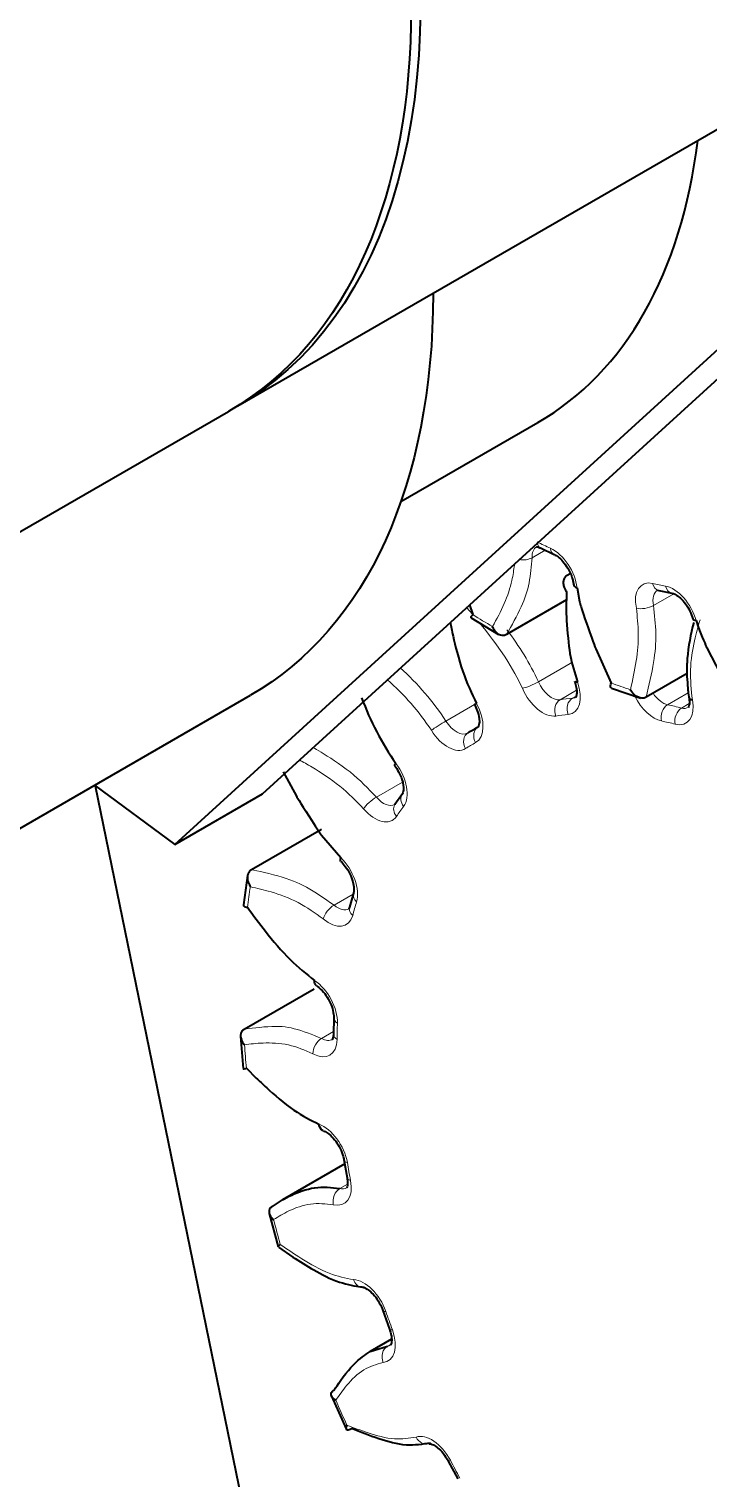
# Model space of a CAD drawing. Header units: inches. Extents: x 0 to 11, y 0 to 8.5.
# Drawn here: x 6.5752 to 6.7581, y 5.7456 to 6.1361 of the extents above; entities that cross this region are included whole.
import ezdxf

# ---------------------------------------------------------------- set-up
doc = ezdxf.new("R2010")
doc.units = ezdxf.units.IN
doc.header["$LTSCALE"] = 0.5
doc.header["$MEASUREMENT"] = 0
doc.layers.add('TANGENT_LINES', color=7, linetype='Continuous', lineweight=15)
doc.layers.add('Visible', color=7, linetype='Continuous', lineweight=40)

msp = doc.modelspace()

# ---------------------------------------------------------------- linework, layer by layer
at = {"layer": 'TANGENT_LINES'}
for p, q in [((6.710746749618584, 5.99359666177062), (6.714246485655119, 5.99561723528863)), ((6.743461154437968, 5.980740644523318), (6.74888831887895, 5.983874019335835)), ((6.694748204978065, 5.978257779411036), (6.693110085147047, 5.980146377698686)), ((6.721623249142374, 5.965441844605259), (6.712442301697415, 5.960141222191491)), ((6.718269466064434, 5.955323677252307), (6.722702998642911, 5.957883378448565)), ((6.722421110426558, 5.956179336347896), (6.72161299649842, 5.95571277155967)), ((6.74726098678317, 5.953964938697034), (6.752818201000522, 5.957173397782025)), ((6.695223057325652, 5.954009145193656), (6.687544004312713, 5.949575641923877)), ((6.753103287720625, 5.954308153513735), (6.750999025081033, 5.953093256927217)), ((6.675828641489717, 5.933149218139248), (6.668799437654941, 5.929090905462813)), ((6.662566336856337, 5.90296478678245), (6.657386391784902, 5.899974144137739)), ((6.6572464299588, 5.865916502200626), (6.654021990348856, 5.864054871146667)), ((6.661019119395685, 5.824803321353495), (6.658917631062433, 5.823590026513471)), ((6.672572571714243, 5.781588011216386), (6.671765702814693, 5.781122165245743))]:
    msp.add_line(p, q, dxfattribs=at)
for centre, radius, start, end in [((6.643203380269068, 5.927864158158237), 0.07639265084527044, 24.99349124616415, 37.30571510129571), ((6.626150270904331, 5.909260157957703), 0.07344745570301449, 33.29174487256071, 48.05558792798039), ((6.62601831214158, 5.908981876180712), 0.069064832469161, 33.49407918132621, 48.50451762088626)]:
    msp.add_arc(centre, radius, start, end, dxfattribs=at)
for centre, major_axis, ratio, start_param, end_param in [((6.701566720165228, 6.166823637954388), (0.1000297609848551, -0.1732566304191744), 0.5773502727292967, 11.85542165010445, 11.88116019796039), ((6.714932839818976, 5.991393798154634), (0.002962911604336412, -0.005131913499972465), 0.5773502727292967, 9.429808805970396, 10.25441510278773), ((6.701566720165228, 6.166823637954388), (0.1000297609848551, -0.1732566304191744), 0.5773502727292967, 12.07982112536087, 12.1055596732168), ((6.74750105543634, 5.97969241356982), (0.002962911604336412, -0.005131913499972465), 0.5773502727292967, 9.425255972752694, 10.47881457804434), ((6.701566720165228, 6.166823637954387), (0.1179761893912421, -0.2043407566145807), 0.5773502727292966, 11.74015649323704, 11.77202587957137), ((6.716006099313078, 5.96083336096496), (0.003030782360447963, -0.005249469099347234), 0.5773502727292966, 10.79923544382016, 12.33728964601972), ((6.701566720165228, 6.166823637954387), (0.1179761893912421, -0.2043407566145807), 0.5773502727292966, 11.96455596849345, 11.99642535482779), ((6.719514120888043, 5.952293830496187), (-0.0004643551315078829, 0.003300831020054409), 0.7951660154799257, 0.3107396880090119, 1.881536014804162), ((6.722795734091769, 5.952675719353414), (-0.0003070549384007081, 0.003319160793922894), 0.7891112413477473, 0.3483807956635485, 1.919177122458696), ((6.719462224337665, 5.961235558163148), (0.003030782360447963, -0.005249469099347234), 0.5773502727292966, 12.30664292767771, 12.5624945479878), ((6.745973919925201, 5.959428866399869), (0.003030782360447963, -0.005249469099347234), 0.5773502727292966, 11.11625957227733, 12.08596223373283), ((6.783123803935299, 5.790351124803678), (0.08833333252098259, -0.1529978218042436), 0.5773502727292965, 2.881864966908203, 2.912511685250439), ((6.747968761593468, 5.950960253766013), (0.000697030830123634, 0.00325964095154179), 0.7240742828547246, 0.5788784013479111, 2.149674728142881), ((6.751637576959888, 5.950104714251192), (0.0008156651446237789, 0.003231996516544686), 0.71217195054054, 0.6051261342603241, 2.175922461055254), ((6.749837838007953, 5.958527830432762), (0.003030782360447963, -0.005249469099347234), 0.5773502727292966, 12.05531551539049, 12.56505054080609), ((6.685971458215343, 5.948456187570977), (0.002832355277124537, 0.001757519472226669), 0.04487535483295985, 0.9546033717861291, 2.525399698581323), ((6.690403631322749, 5.951611335446255), (0.003030782360447963, -0.005249469099347234), 0.5773502727292966, 11.05056285610731, 12.56637061435929), ((6.69789262612177, 5.945132778996003), (-0.00162449234504135, 0.002910693342146021), 0.8164677707129308, 0.01187908335757662, 1.582675410152746), ((6.783123803935301, 5.790351124803677), (0.08833333252098259, -0.1529978218042436), 0.5773502727292965, 2.630537554621031, 2.661184272963259), ((6.695204410907256, 5.943537457248116), (-0.001776598409180555, 0.002820427131412589), 0.8162945429364915, 12.53492235835651, 14.10571868515153), ((6.783123803935297, 5.790351124803677), (0.08833333252098259, -0.1529978218042436), 0.5773502727292965, 9.416377686374975, 9.447024404717205), ((6.667712932989781, 5.927302952307521), (0.002540415797435596, 0.002158100712953587), 0.2462130401572102, 0.9326742767309364, 2.503470603525942), ((6.670775213177338, 5.932342243623333), (0.003030782360447963, -0.005249469099347234), 0.5773502727292966, 11.30189026839429, 12.56030122953638), ((6.67849300691087, 5.927949843862606), (-0.002670181244250912, 0.001995305298434747), 0.7925226272858101, 0.0009745216559472014, 1.242894887185661), ((6.676567100134061, 5.925241329156663), (-0.00276089052209262, 0.00186777799433719), 0.7861322821390259, 0.03570299964812124, 1.205829641796417), ((6.783123803935295, 5.790351124803675), (0.08833333252098259, -0.1529978218042436), 0.5773502727292965, 9.667705098662157, 9.698351817004394), ((6.783123803935305, 5.790351124803663), (0.1063333323554564, -0.184174736436068), 0.5773502727292968, 10.04256861147313, 10.07747054105496), ((6.656854197635948, 5.897630035852433), (0.002151402270424101, 0.002546091000322874), 0.4320802546601485, 0.8760443771438393, 2.446840703938979), ((6.658354170577192, 5.904236833402191), (0.003030782360447963, -0.005249469099347234), 0.5773502727292966, 11.55321768068138, 12.57097754807111), ((6.665815825880897, 5.902206580962072), (-0.003188113377603578, 0.0009731619611638209), 0.7187803724919859, 0.02362442722242976, 0.9798905204416721), ((6.783123803935294, 5.790351124803673), (0.08833333252098259, -0.1529978218042436), 0.5773502727292965, 9.919032510949336, 9.94967922929157), ((6.66477323934757, 5.898555059238267), (-0.003221045672229481, 0.0008578903709232624), 0.7065744388624775, 0.0001020563666193808, 0.9542543405398279), ((6.660657636939377, 5.869520534179538), (-0.003331270038122439, 0.0001172648464751383), 0.5998745034051948, 0.0003892824323886874, 0.8061149165114455), ((6.660563880195784, 5.865155443977136), (-0.003333227262573076, 2.65918624905389e-05), 0.582619924993182, 0.02056818481864169, 0.790025142321183), ((6.783123803935293, 5.79035112480367), (0.08833333252098259, -0.1529978218042436), 0.5773502727292965, 10.17035992323653, 10.20100664157875), ((6.783123803935305, 5.790351124803663), (0.1063333323554564, -0.184174736436068), 0.5773502727292968, 10.29389602376031, 10.32879795334214), ((6.654077546431759, 5.861301896675942), (0.00160667809931385, 0.002920564431115388), 0.5907982776827854, 0.7733307031681562, 2.344127029963103), ((6.65392096331028, 5.869061071071489), (0.003030782360447963, -0.005249469099347234), 0.5773502727292966, 11.8045450929687, 12.57297991404274), ((6.663342548067996, 5.831945488045222), (-0.003287305649214224, -0.0005520259774280285), 0.4432763130853543, 0.006763659706402094, 0.6998296284311739), ((6.783123803935293, 5.790351124803666), (0.08833333252098259, -0.1529978218042436), 0.5773502727292965, 10.42168733552371, 10.45233405386594), ((6.664203512195154, 5.827141104035318), (-0.003274508926529037, -0.000623460023732704), 0.4220572585103708, 12.56585547959825, 13.25677870514676), ((6.659557446584184, 5.820601165368052), (0.0008135552906152632, 0.003232528252037872), 0.7123942721145311, 0.6046611926159929, 2.175457519411075), ((6.657754146093375, 5.829025179145873), (0.003030782360447963, -0.005249469099347234), 0.5773502727292966, 12.05587250525599, 12.5650918570426), ((6.783123803935305, 5.790351124803663), (0.1063333323554564, -0.184174736436068), 0.5773502727292968, 10.5452234360475, 10.58012536562932), ((6.673701856426132, 5.791842420899097), (-0.003150249662757591, -0.00108951281470518), 0.2588254417581217, 0.001593591334491384, 0.6406517067690549), ((6.783123803935295, 5.790351124803663), (0.08833333252098259, -0.1529978218042436), 0.5773502727292965, 10.6730147478109, 10.70366146615312), ((6.669612865954758, 5.786644759956737), (0.003030782360447963, -0.005249469099347234), 0.5773502727292966, 12.30719991754314, 12.56251961069491), ((6.783123803935305, 5.790351124803663), (0.1063333323554564, -0.184174736436068), 0.5773502727292968, 10.79655084833468, 10.83145277791651), ((6.681880239080191, 5.757978789588512), (-0.00112665940095325, 0.003137156308722087), 0.8120871256280813, 1.716532718617133, 3.097965680641488), ((6.783123803935296, 5.790351124803659), (0.08833333252098259, -0.1529978218042436), 0.5773502727292965, 10.92434216009807, 10.9549888784403)]:
    msp.add_ellipse(centre, major_axis=major_axis, ratio=ratio, start_param=start_param, end_param=end_param, dxfattribs=at)
at = {"layer": 'TANGENT_LINES', "extrusion": (0, 0, -1)}
for centre, major_axis, ratio, start_param, end_param in [((6.714445855315861, 5.999214086679517), (-0.001469671139861708, -0.002991851910066523), 0.6186945404277294, 0.0004659550783213015, 0.6900762227550575), ((6.718072947014526, 5.997486624233895), (-0.001396202631011643, -0.003026834869012065), 0.6322017922959068, 0.01163483252383768, 0.8407698720330918), ((6.716370778002785, 5.988225557659097), (-0.004629578255675858, 0.008018664854769772), 0.5773502727292965, 0.6852104163987739, 2.225796522671934), ((6.708392033086954, 5.99483579402176), (0.003330991190488227, 0.0001249351831988645), 0.5512523413039355, 0.8065604204995547, 1.927061712687207), ((6.745144032832385, 5.978331585951627), (-0.004629578255675858, 0.008018664854769772), 0.5773502727292965, 11.51233399708443, 13.05292010335754), ((6.745573424508907, 5.988030309754261), (-0.0007212203434850905, -0.003254374337296552), 0.7217433774143217, 12.56625717482576, 13.55291955622925), ((6.749038922718488, 5.987318914159649), (-0.0006184308682398241, -0.00327546246693795), 0.7313296061269362, 0.02109016465976751, 1.009422616944837), ((6.748769921259818, 5.977587265540005), (-0.004629578255675858, 0.008018664854769772), 0.5773502727292965, 0.4608109411423473, 2.00139704741557), ((6.741188670757103, 5.981330284649788), (0.00326246363677058, 0.0006836973964121796), 0.4034028294991301, 0.8879955070015845, 2.458791833796271), ((6.710482523022554, 5.959760606075041), (0.003058046618697546, 0.001326447130112478), 0.1592820140754459, 0.94614243922462, 2.516938766019682), ((6.71710520173371, 5.959874730544954), (-0.004697449011787406, 0.00813622045414454), 0.5773502727292966, 1.863266138071492, 3.401320340271319), ((6.713649076709123, 5.959472533346767), (-0.004697449011787406, 0.00813622045414454), 0.5773502727292966, 9.653858929108798, 11.19191313130866), ((6.785480826539254, 5.791711952421871), (-0.08999999917232201, 0.1558845731590408), 0.577350272729297, 0.2290809683393495, 0.2597276866815818), ((6.743616897321246, 5.958068038781676), (-0.004697449011787406, 0.00813622045414454), 0.5773502727292966, 9.905186341395984, 11.11044817975935), ((6.747480815403998, 5.957167002814568), (-0.004697449011787406, 0.00813622045414454), 0.5773502727292966, 2.114593550358791, 3.65264775255859), ((6.690877779639183, 5.951930666662405), (-0.004697449011787406, 0.00813622045414454), 0.5773502727292966, 1.611938725784371, 3.149992927984193), ((6.785480826539256, 5.791711952421871), (-0.08999999917232201, 0.1558845731590408), 0.577350272729297, 0.4804083806265412, 0.5110550989687674), ((6.688046608718794, 5.950250507828063), (-0.004697449011787406, 0.00813622045414454), 0.5773502727292966, 9.402531516821552, 10.94058571902141), ((6.670446514508328, 5.933833965916885), (-0.004697449011787406, 0.00813622045414454), 0.5773502727292966, 1.360611313497102, 2.898665515697034), ((6.668418190573382, 5.930981416005141), (-0.004697449011787406, 0.00813622045414454), 0.5773502727292966, 9.15120410453447, 10.68925830673409), ((6.657095177870252, 5.906721710571245), (-0.004697449011787406, 0.00813622045414454), 0.5773502727292966, 1.109283901210113, 2.647338103409925), ((6.655997147973237, 5.902876005783997), (-0.004697449011787406, 0.00813622045414454), 0.5773502727292966, 8.899876692247094, 10.43793089444712), ((6.651662683308708, 5.872297463340749), (-0.004697449011787406, 0.00813622045414454), 0.5773502727292966, 0.8579564889227658, 2.396010691122646), ((6.651563940706325, 5.867700243453296), (-0.004697449011787406, 0.00813622045414454), 0.5773502727292966, 2.365363972780453, 3.90341817498041), ((6.654490374436315, 5.832724226282418), (-0.004697449011787406, 0.00813622045414454), 0.5773502727292966, 0.6066290766356032, 2.144683278835566), ((6.65539712348942, 5.827664351527679), (-0.004697449011787406, 0.00813622045414454), 0.5773502727292966, 2.114036560493315, 3.652090762693128), ((6.664987662474083, 5.800420861791182), (-0.0001586382359055114, -0.003329556279929789), 0.7654995008038749, 12.56486903303473, 13.67996635993978), ((6.665400577020004, 5.79048853142081), (-0.004697449011787406, 0.00813622045414454), 0.5773502727292966, 0.3553016643484828, 1.893355866548249), ((6.667255843350802, 5.785283932338544), (-0.004697449011787406, 0.00813622045414454), 0.5773502727292966, 1.862709148206082, 3.400763350405815), ((6.675463443881523, 5.786900620198321), (0.003129160889029582, 0.001148678911479928), 0.2349751822573329, 2.505594349839437, 3.141818959376265), ((6.672949575812984, 5.77808521856366), (0.0003098844602093398, -0.003318897818919992), 0.7892279144264519, 1.223088309904864, 2.793884636700011), ((6.683707762906525, 5.748244202796101), (-0.004697449011787406, 0.00813622045414454), 0.5773502727292966, 0.1039742520611367, 1.642028454261106), ((6.691084648570771, 5.751731155938717), (0.002952906075171349, 0.001546433581608748), 0.05811161603183676, 2.524915465239414, 3.141695060173142)]:
    msp.add_ellipse(centre, major_axis=major_axis, ratio=ratio, start_param=start_param, end_param=end_param, dxfattribs=at)
at = {"layer": 'TANGENT_LINES'}
for points, knots in [([(6.700074061003748, 5.975038821721816), (6.701205298501251, 5.977057985259529), (6.703431075952606, 5.981030810314182), (6.705420773696998, 5.987317776202833), (6.70581282547475, 5.990284671543414), (6.705987782639419, 5.991608679304935)], [0, 0, 0, 0, 0.3639912178382044, 0.7161744964642475, 1, 1, 1, 1]), ([(6.710746749618584, 5.99359666177062), (6.710562898019562, 5.991313143190124), (6.710194896630282, 5.986742402361429), (6.708017370485804, 5.980173178800061), (6.705278429598021, 5.975383175455661), (6.703835399341088, 5.972859528527898)], [0, 0, 0, 0, 0.3208260358583689, 0.6421724235270894, 1, 1, 1, 1]), ([(6.737236177091932, 5.958029785442168), (6.737818380419943, 5.960617667228016), (6.738963990807461, 5.965709881773867), (6.739579293001741, 5.973138553328047), (6.739077449550122, 5.977723677265865), (6.738831648153148, 5.979969457031594)], [0, 0, 0, 0, 0.3452173448255201, 0.6792894460687217, 1, 1, 1, 1]), ([(6.743461154437968, 5.980740644523318), (6.743741973816726, 5.97819670824728), (6.744305976993922, 5.973087416471833), (6.743690484472796, 5.96528960397284), (6.742248072066139, 5.959202715192264), (6.741488273844992, 5.955996414936906)], [0, 0, 0, 0, 0.3194007830240753, 0.641490830233373, 1, 1, 1, 1]), ([(6.708125500418599, 5.958399778456847), (6.706814283248861, 5.961042970694033), (6.704137227776454, 5.966439462142198), (6.697517273374171, 5.974932515797934), (6.696704304639752, 5.975915388125284), (6.69648652695147, 5.976178679509397)], [0, 0, 0, 0, 0.4127465558463922, 0.8426868191988954, 1, 1, 1, 1]), ([(6.7559866469906, 5.976809598806057), (6.755464886641412, 5.975032406258767), (6.754332942920827, 5.971176839335553), (6.753049231398927, 5.963263823318214), (6.753636167220448, 5.957948768757227), (6.753931067804701, 5.955278267762236)], [0, 0, 0, 0, 0.2984704374155318, 0.6475228290885517, 1, 1, 1, 1]), ([(6.665355910385826, 5.925942124689327), (6.663354697139368, 5.928019628417443), (6.659342965693681, 5.932184295550925), (6.651714017818308, 5.937097520804288), (6.649101233595462, 5.938530901486611), (6.648052693544998, 5.93910613347088)], [0, 0, 0, 0, 0.3734013133942767, 0.7485388143692933, 1, 1, 1, 1]), ([(6.651713290656405, 5.942472688632471), (6.652340259125971, 5.942119899045931), (6.654159842307561, 5.941096035758593), (6.662290122535759, 5.93591323701019), (6.666614024148322, 5.931381409953268), (6.668799437654941, 5.929090905462813)], [0, 0, 0, 0, 0.2063504228200316, 0.5988686466749837, 1, 1, 1, 1]), ([(6.635126912788563, 5.909539260826466), (6.635126991209893, 5.909539251838374), (6.635136270504908, 5.909538188311981), (6.64347619597038, 5.907774992103436), (6.64986932216468, 5.905194301374896), (6.654850095367288, 5.901735450972568), (6.657386391784902, 5.899974144137738)], [0, 0, 0, 0, 0.002687373881795389, 0.3179866363402474, 0.6527069230718552, 1, 1, 1, 1]), ([(6.654497175031993, 5.89626920823424), (6.652328494763253, 5.897827275823695), (6.648013648642503, 5.900927235735323), (6.640534786191765, 5.903643232883653), (6.636645621342447, 5.904519133560791), (6.6348530527859, 5.904922848001634)], [0, 0, 0, 0, 0.3526426269640855, 0.7016242518092929, 1, 1, 1, 1]), ([(6.633169631423832, 5.866518750710221), (6.633169698839932, 5.86651876888441), (6.633177636506093, 5.866520908738878), (6.640566185914647, 5.867586950942864), (6.64657841955207, 5.867056844302937), (6.651506148232273, 5.865069503868727), (6.654021990348856, 5.864054871146666)], [0, 0, 0, 0, 0.002705830102494173, 0.3185882331204461, 0.6521065721945188, 1, 1, 1, 1]), ([(6.651720523827804, 5.859941069057747), (6.649558180092964, 5.860865516099575), (6.645267145758225, 5.862700022766216), (6.63832646320382, 5.862988726839511), (6.634869736279171, 5.862550195821789), (6.633272455417334, 5.862347559855108)], [0, 0, 0, 0, 0.3533473109965239, 0.7011953831135577, 1, 1, 1, 1]), ([(6.65720042398023, 5.819240337749858), (6.655167594585206, 5.819471744364095), (6.651095943473868, 5.81993523972693), (6.645179582991509, 5.817731556325022), (6.6424046369282, 5.816039413622854), (6.641107569390861, 5.815248470909933)], [0, 0, 0, 0, 0.3468380577974815, 0.6946985157451288, 1, 1, 1, 1]), ([(6.642919482557658, 5.808514860589041), (6.644762427087088, 5.807254220354105), (6.648629641453542, 5.804608906862776), (6.655962398895352, 5.800408737221709), (6.6604891301526, 5.799493170992101), (6.662630639870128, 5.799060034172988)], [0, 0, 0, 0, 0.3241964924280944, 0.6802903251023006, 1, 1, 1, 1]), ([(6.670592553209029, 5.776724390945466), (6.668809562924515, 5.77623010065294), (6.665151861499017, 5.775216092711737), (6.660725235232457, 5.770691609197958), (6.658785864889619, 5.767906076276847), (6.657866085679991, 5.766584990142866)], [0, 0, 0, 0, 0.3333384052089143, 0.6838244551838863, 1, 1, 1, 1]), ([(6.660846001523151, 5.759876029737607), (6.662670092521043, 5.759160470125126), (6.666488002889412, 5.757662769370705), (6.673616360864807, 5.755697023382774), (6.677624251305553, 5.756321894076141), (6.679523216476236, 5.756617961970318)], [0, 0, 0, 0, 0.3249628490693021, 0.6801629042793662, 1, 1, 1, 1])]:
    msp.add_open_spline(points, degree=3, knots=knots, dxfattribs=at)
at = {"layer": 'Visible'}
for p, q in [((6.638105102225481, 5.929957495914593), (7.114234506491382, 6.364275590934919)), ((6.61453487618593, 5.916349219732659), (7.09066428045183, 6.350667314752986)), ((6.631488515377114, 6.034487362384737), (6.863478936575922, 6.168427092870943)), ((6.322742385029633, 5.856232703103082), (6.628969118758092, 6.033032788086384)), ((6.675422975551716, 6.008732211655587), (6.712337719440097, 6.030044948715278)), ((6.712199616482615, 5.996493992060071), (6.712471858435219, 5.99642693546345)), ((6.712976184176, 5.99622223476945), (6.716676744383514, 5.994459789364882)), ((6.720151066021437, 5.988845800798269), (6.721045467025897, 5.989362183452625)), ((6.721090920731074, 5.989368971198564), (6.721336761319586, 5.988765122433753)), ((6.720035622049076, 5.9822127313546), (6.703835399341088, 5.972859528527898)), ((6.720055689407865, 5.984395868902598), (6.719978991460953, 5.982247169188748)), ((6.722862406067879, 5.985460640782515), (6.723559738355765, 5.98183853632653)), ((6.744496194824921, 5.984805641977187), (6.744852204165422, 5.984775935416963)), ((6.744852204165422, 5.984775935416963), (6.748420491850248, 5.984043451692711)), ((6.748420491850248, 5.984043451692711), (6.748837895653054, 5.983921734088376)), ((6.693912037156834, 5.980939676142371), (6.69475873087521, 5.978260372155028)), ((6.69437121428318, 5.977408507405364), (6.701742339598308, 5.972941487332195)), ((6.75490935285876, 5.97666903452166), (6.755442435590926, 5.974959146826217)), ((6.727893821823132, 5.969070802289596), (6.732024678433228, 5.959821811425607)), ((6.757815703074855, 5.969296640647176), (6.761465713487824, 5.962168771409839)), ((6.721374922019568, 5.965506026859436), (6.722957531527759, 5.960125815944814)), ((6.752531489101339, 5.962372218159699), (6.741488273844992, 5.955996414936906)), ((6.402915775098783, 5.822578791289349), (6.63490619629759, 5.956518521775556)), ((6.732153717780408, 5.958449431676415), (6.740013721502137, 5.955757155942646)), ((6.752815050953856, 5.957165783503564), (6.753102948892133, 5.955545322898844)), ((6.696326846695811, 5.94808497506219), (6.69548082736693, 5.94759652558091)), ((6.643699123463031, 5.935905042970869), (6.647272082855868, 5.929318977898978)), ((6.592891226987921, 5.932261168232063), (6.61453487618593, 5.916349219732659)), ((6.65679024529862, 5.621192263343691), (6.593177795515008, 5.932050489173147)), ((6.61453487618593, 5.916349219732659), (6.638105102225481, 5.929957495914593)), ((6.675822825666619, 5.929945149161041), (6.673806209611968, 5.927109107151)), ((6.673806209611968, 5.927109107151), (6.673778490091753, 5.927073235549248)), ((6.635126912788563, 5.909539260826466), (6.653983093620204, 5.920425881772013)), ((6.653994759252534, 5.918847582277046), (6.659209392754283, 5.912773128849179)), ((6.634104664446038, 5.907945810909797), (6.632980339009356, 5.900020209840479)), ((6.662627712503293, 5.903179742923235), (6.66155219367534, 5.899412949609189)), ((6.66155219367534, 5.899412949609189), (6.661388641002112, 5.899008898913558)), ((6.633169631423832, 5.866518750710221), (6.652025812255474, 5.877405371655769)), ((6.657326366901255, 5.869637799026012), (6.657230652933212, 5.865182035839625)), ((6.632227540060883, 5.864616947727428), (6.632955271529437, 5.855914183284559)), ((6.633802516739748, 5.856012397119532), (6.63643941400735, 5.853385917905025)), ((6.660263347136518, 5.830232182364657), (6.643526628216489, 5.820569233309313)), ((6.660055242418783, 5.831393462067793), (6.660929003268624, 5.826517644011584)), ((6.640782622609596, 5.818797854337359), (6.643526865305073, 5.820569370191103)), ((6.639953523297881, 5.816888832335103), (6.642378548570385, 5.807875715235611)), ((6.642381308626586, 5.807866221425511), (6.642478471824619, 5.808063040775253)), ((6.642404912056323, 5.807834529584125), (6.646259533735147, 5.805157887784087)), ((6.670551606763374, 5.790752908084391), (6.672334282992494, 5.785751941286841)), ((6.672876855733543, 5.782973307660739), (6.66714450125408, 5.779663731299512)), ((6.667131693183701, 5.779656328779855), (6.671765702814693, 5.781122165245742)), ((6.656714271625819, 5.767667731744483), (6.660643546768036, 5.758821161380678)), ((6.688131742495599, 5.750184722357108), (6.690711149972749, 5.745363902191824))]:
    msp.add_line(p, q, dxfattribs=at)
for centre, radius, start, end in [((6.808305951476794, 5.961570282057568), 0.05595918479512847, 164.8850026791516, 175.056422397967), ((6.738216652375173, 5.983028800431607), 0.07827564368701641, 200.3589552282895, 214.9533996918055)]:
    msp.add_arc(centre, radius, start, end, dxfattribs=at)
at = {"layer": 'Visible', "extrusion": (0, 0, -1)}
for centre, major_axis, ratio, start_param, end_param in [((6.510202719850307, 6.238742227749023), (-0.1187663989077845, 0.2057094396626393), 0.5773502727292966, 6.403717467621153e-15, 3.141592653589792), ((6.51272211646933, 6.240196802047376), (-0.1187663989077845, 0.2057094396626393), 0.5773502727292966, 12.55576389463864, 15.72051362805384), ((6.516139797389806, 6.162227961438195), (-0.1187663989077846, 0.2057094396626394), 0.5773502727292961, 2.359056252738736, 3.141592653589791), ((6.749038922718488, 5.987318914159649), (-0.0006184308682398241, -0.00327546246693795), 0.7313296061269362, 12.56611903731738, 12.58746077901894), ((6.785480826539252, 5.791711952421871), (-0.08999999917232201, 0.1558845731590408), 0.577350272729297, 12.54412417041134, 12.57477088875357), ((6.676417526570321, 5.939544728496299), (-0.002661357437974538, -0.002007059465598544), 0.1703545360638998, 12.55880010917945, 13.1923789324939), ((6.661566415358238, 5.914133956467372), (-0.002314662750030044, -0.002398634500030063), 0.3635882218884401, 12.56321024956193, 13.23481675416981), ((6.654501302325986, 5.88103095968763), (-0.001838620457313104, -0.002780393124193209), 0.5339763225477886, 0.002984977965053922, 0.7516582795060816), ((6.655666114509048, 5.842315721189049), (-0.001153113892253007, -0.003127529290447051), 0.670812727033921, 0.01434470461836473, 0.8922591028251222)]:
    msp.add_ellipse(centre, major_axis=major_axis, ratio=ratio, start_param=start_param, end_param=end_param, dxfattribs=at)
at = {"layer": 'Visible'}
for centre, major_axis, ratio, start_param, end_param in [((6.605394092152985, 6.215276746993537), (0.1069436272871124, -0.1852317982782595), 0.5773502727292966, 3.264375753292538e-15, 0.6550570536007322), ((6.725219428671835, 5.986821468400708), (-0.003314559698525924, -0.0003532776755172075), 0.497376564728775, 0.009296030268279213, 0.7281726023815607), ((6.757266375462716, 5.978029862139853), (-0.003217531665831654, -0.0008709770895274434), 0.3408193576631746, 0.00365431606409143, 0.6612682532637189), ((6.725314554131714, 5.961486643563007), (-0.003129551727420521, -0.001147613652981848), 0.2354106866906427, 12.5499340989964, 13.20244897971408), ((6.756288090408656, 5.95663909538043), (-0.003274752670376452, -0.0006221784783913785), 0.4224465023748791, 12.53747870355739, 13.25694395582236), ((6.69812148602621, 5.955666623513549), (-0.002925536842396867, -0.001597606113812064), 0.03358315178169211, 12.55475280380048, 13.18224946875405), ((6.676567100134061, 5.925241329156663), (-0.00276089052209262, 0.00186777799433719), 0.7861322821390259, 0.0003572642346316164, 0.03570299964812124), ((6.665815825880897, 5.902206580962072), (-0.003188113377603578, 0.0009731619611638209), 0.7187803724919859, 12.56630908434827, 12.5899950415816), ((6.660563880195784, 5.865155443977136), (-0.003333227262573076, 2.65918624905389e-05), 0.582619924993182, 0.0002349155588407521, 0.02056818481864169), ((6.664203512195154, 5.827141104035318), (-0.003274508926529037, -0.000623460023732704), 0.4220572585103708, 12.53748153072996, 12.56585547959825)]:
    msp.add_ellipse(centre, major_axis=major_axis, ratio=ratio, start_param=start_param, end_param=end_param, dxfattribs=at)
for points, knots in [([(6.711927979207558, 5.996507026562001), (6.711997943257083, 5.996508291368224), (6.712114013458548, 5.996510389678914), (6.712175279851834, 5.996498653843926), (6.712199616482615, 5.996493992060071)], [0, 0, 0, 0, 0.6027735684329897, 1, 1, 1, 1]), ([(6.712471858435219, 5.99642693546345), (6.712611770287193, 5.99637532970895), (6.712836475060218, 5.996292448529207), (6.712937908142765, 5.996241471196415), (6.712976184176, 5.99622223476945)], [0, 0, 0, 0, 0.6226474413079841, 1, 1, 1, 1]), ([(6.716676744383514, 5.994459789364882), (6.71702960793092, 5.994263840450951), (6.717804890991824, 5.993833317448814), (6.719110572658937, 5.992600832779509), (6.720383442422734, 5.99085625579943), (6.720866579708384, 5.989840588412063), (6.721090920731074, 5.989368971198564)], [0, 0, 0, 0, 0.2148302831469185, 0.4720076095064594, 0.754830859934684, 1, 1, 1, 1]), ([(6.720151066021437, 5.988845800798268), (6.719932816934614, 5.988679153462789), (6.719494823848742, 5.988344717329371), (6.719162734978759, 5.987555813334887), (6.719123546218652, 5.98659736306489), (6.719286297135957, 5.985637512599601), (6.720013927648023, 5.984446308863272), (6.720050069093183, 5.984402657133089), (6.720055689407865, 5.984395868902598)], [0, 0, 0, 0, 0.1744893310931385, 0.3501738389384367, 0.5354667697984368, 0.7387373847709183, 0.9593713503760709, 1, 1, 1, 1]), ([(6.721336761319586, 5.988765122433753), (6.721337410167374, 5.988763569514608), (6.721345176014694, 5.988744983132406), (6.721508240404817, 5.988234942653595), (6.721657680529035, 5.987767516795308)], [0, 0, 0, 0, 0.0835514479607603, 1, 1, 1, 1]), ([(6.721657680529035, 5.987767516795308), (6.721729059615877, 5.98746288291033), (6.721852110752004, 5.98693772144767), (6.721889266433754, 5.986607048167468), (6.721904868973309, 5.986468190725191)], [0, 0, 0, 0, 0.5800766176445779, 1, 1, 1, 1]), ([(6.719978991460953, 5.982247169188748), (6.719945429096794, 5.980943157232951), (6.719864447766167, 5.977796757210792), (6.720671084437833, 5.968802250138975), (6.721182060138215, 5.966409240668343), (6.721374922019568, 5.965506026859436)], [0, 0, 0, 0, 0.3058634887472936, 0.7380061842947819, 1, 1, 1, 1]), ([(6.748837895653054, 5.983921734088376), (6.748943620298646, 5.983881205930828), (6.749249066385094, 5.983764117175932), (6.750509599671473, 5.982964024731274), (6.751775121122499, 5.981621054826593), (6.753005531982254, 5.979910649873077), (6.753892999973811, 5.977757929543212), (6.754009906723602, 5.977308554372204), (6.754048843796883, 5.977158885050326)], [0, 0, 0, 0, 0.0910690595604229, 0.2631050469209507, 0.4605771498166635, 0.6749085567030846, 0.8917247346854271, 1, 1, 1, 1]), ([(6.69435610999169, 5.977418093360525), (6.694344272716886, 5.977425906334911), (6.694303369004556, 5.977452904074006), (6.694314226675453, 5.97774686315775), (6.694735595062505, 5.978233610942435), (6.694755383703322, 5.978256500478696), (6.69475873087521, 5.978260372155028)], [0, 0, 0, 0, 0.125832818012633, 0.4348154009055264, 0.9044012158822717, 1, 1, 1, 1]), ([(6.723559738355765, 5.98183853632653), (6.723783185754701, 5.980905943434045), (6.724357230498677, 5.97851007733426), (6.727615718803608, 5.969712906696352), (6.727847422428868, 5.969177932573828), (6.727893821823132, 5.969070802289596)], [0, 0, 0, 0, 0.3376190898826931, 0.8673560978321683, 1, 1, 1, 1]), ([(6.688708907501411, 5.976193785174272), (6.688916654920163, 5.975116909876873), (6.689459950976365, 5.97230069148238), (6.691846104772008, 5.962577532849349), (6.694468605338702, 5.957041379376508), (6.695764463422254, 5.954305795895356)], [0, 0, 0, 0, 0.2384999962287219, 0.6237194576642138, 1, 1, 1, 1]), ([(6.701742596783728, 5.972941388280428), (6.701667310463437, 5.972987770855424), (6.701450340792039, 5.973121442045839), (6.700680363880432, 5.973754754295411), (6.700095958759559, 5.974976520542506), (6.700076995665416, 5.975030472332757), (6.700074061003748, 5.975038821721816)], [0, 0, 0, 0, 0.1878150798299305, 0.541269330160867, 0.9290084570376814, 1, 1, 1, 1]), ([(6.755442435590926, 5.974959146826217), (6.756517866419911, 5.972376977719193), (6.757728528366687, 5.96947011119299), (6.757806944033339, 5.969314070424052), (6.757815703074855, 5.969296640647176)], [0, 0, 0, 0, 0.8882998526930642, 1, 1, 1, 1]), ([(6.703835399341088, 5.972859528527898), (6.703588218257994, 5.972752734307293), (6.703094027136062, 5.9725392197655), (6.702267746737992, 5.972664559180337), (6.701908342920062, 5.972854016371905), (6.701742596783728, 5.972941388280428)], [0, 0, 0, 0, 0.3503133100312729, 0.7003842104124541, 1, 1, 1, 1]), ([(6.752554932485134, 5.966392547534175), (6.752504330807285, 5.965727284323075), (6.752403735359055, 5.964404750095832), (6.752395988931389, 5.96310223841679), (6.75239213912374, 5.962454918175705)], [0, 0, 0, 0, 0.5030215456027696, 1, 1, 1, 1]), ([(6.75239213912374, 5.962454918175705), (6.75256432806141, 5.960127104105821), (6.752765370293436, 5.957409223719973), (6.75280881572718, 5.957196336739344), (6.752815050953856, 5.957165783503564)], [0, 0, 0, 0, 0.8564814264843597, 1, 1, 1, 1]), ([(6.722185002404293, 5.960339029910025), (6.722367665071447, 5.959746052466779), (6.72268108546365, 5.958728596487809), (6.72273496627956, 5.95808405650848), (6.722757445138906, 5.957815157025557)], [0, 0, 0, 0, 0.5828040283828622, 1, 1, 1, 1]), ([(6.732137834857564, 5.958455340079222), (6.732065193299117, 5.958496961039756), (6.731894490620426, 5.958594767441557), (6.731752207852809, 5.959030599051446), (6.732007571782217, 5.959784488337942), (6.732022263073243, 5.959816541621927), (6.732024678433228, 5.959821811425607)], [0, 0, 0, 0, 0.2260163415984618, 0.5311228966343303, 0.922913038002464, 1, 1, 1, 1]), ([(6.722757445138906, 5.957815157025557), (6.722772005172933, 5.957585656410476), (6.722802712976408, 5.957101628710295), (6.722619329146656, 5.956178885646279), (6.722504411511427, 5.95602026032185), (6.722465499074599, 5.955966547957303)], [0, 0, 0, 0, 0.3735737838019843, 0.7878848575559374, 1, 1, 1, 1]), ([(6.739846533037229, 5.955814545069953), (6.739543119068877, 5.955929402939023), (6.738908070522168, 5.956169801636641), (6.738079899594101, 5.956774662533339), (6.737265333468056, 5.957969733536964), (6.73724006026414, 5.958021787469843), (6.737236177091932, 5.958029785442168)], [0, 0, 0, 0, 0.2865866963209114, 0.5998288938141585, 0.9385145894709693, 1, 1, 1, 1]), ([(6.741488273844992, 5.955996414936906), (6.741231150086056, 5.9558862395934), (6.740711392236623, 5.955663527776188), (6.740136849817922, 5.955763851437295), (6.739846533037229, 5.955814545069953)], [0, 0, 0, 0, 0.4946991357922749, 1, 1, 1, 1]), ([(6.753013337738279, 5.956016916902038), (6.753076842687036, 5.95547695206957), (6.753173430111075, 5.954655696194854), (6.753138910890062, 5.95434277105943), (6.753127087598497, 5.954235590045329)], [0, 0, 0, 0, 0.6574867213650866, 1, 1, 1, 1]), ([(6.695195949183812, 5.954069017399736), (6.695471924219214, 5.953521093791751), (6.696036552109897, 5.952400075904822), (6.696532988914938, 5.950386946405433), (6.696586935598722, 5.949075005679159), (6.696367779350277, 5.948197525382387), (6.696269803260392, 5.948065300406643), (6.696238077800638, 5.948022484877352)], [0, 0, 0, 0, 0.2578359249219924, 0.5275163900912905, 0.7467130365543668, 0.9179836083051091, 1, 1, 1, 1]), ([(6.753127087598497, 5.954235590045329), (6.753101931878579, 5.954014134305498), (6.75305834639197, 5.953630434049082), (6.752850147093469, 5.953265936181371), (6.752842015271347, 5.953259531158975), (6.752841113049726, 5.953258820524924)], [0, 0, 0, 0, 0.5482288214390603, 0.9498762123838478, 1, 1, 1, 1]), ([(6.673756169132345, 5.937537669030699), (6.67410368814501, 5.937051914083396), (6.674832836473233, 5.936032725507101), (6.675710221826764, 5.933862714938956), (6.675840466659174, 5.933309474104774), (6.67588741819119, 5.933110038132857)], [0, 0, 0, 0, 0.3680298134590989, 0.7721831423349566, 1, 1, 1, 1]), ([(6.67588741819119, 5.933110038132857), (6.675968629312613, 5.932703078814314), (6.676130222265882, 5.93189331585339), (6.676133910569022, 5.930720041789571), (6.675882836865288, 5.930022027843333), (6.675834919379647, 5.9299606420814), (6.675822825666619, 5.929945149161041)], [0, 0, 0, 0, 0.3365309813538392, 0.6696254674286515, 0.9166180208432867, 1, 1, 1, 1]), ([(6.647272082855868, 5.929318977898978), (6.647351537409322, 5.929173327945452), (6.647735916440938, 5.928468713978622), (6.650778098968654, 5.923728045715149), (6.653191435398162, 5.919967315608974)], [0, 0, 0, 0, 0.2067088652562643, 1, 1, 1, 1]), ([(6.653191435398162, 5.919967315608974), (6.653205361858744, 5.91994742451198), (6.65326875284822, 5.919856883465108), (6.65367655093377, 5.91928995858705), (6.653994759252534, 5.918847582277046)], [0, 0, 0, 0, 0.2196914844876121, 1, 1, 1, 1]), ([(6.659251752608208, 5.911735321967342), (6.659649172452158, 5.911315292855802), (6.660498150237884, 5.910418016611335), (6.661713035028334, 5.908445546991175), (6.662514045477995, 5.906339812806316), (6.662835727210426, 5.904564697384555), (6.662690540578781, 5.903371604204459), (6.662641490757098, 5.903221818275812), (6.662627712503293, 5.903179742923235)], [0, 0, 0, 0, 0.1858900623903633, 0.3971028018833992, 0.6067574833644991, 0.7968697779808505, 0.9429400626100064, 1, 1, 1, 1]), ([(6.634104990574381, 5.907947629940497), (6.634084729318102, 5.907731136588131), (6.634038212197031, 5.907234096950281), (6.634154341594124, 5.906220025323058), (6.634814222903985, 5.904977341777542), (6.634847842451674, 5.904930160173902), (6.6348530527859, 5.904922848001634)], [0, 0, 0, 0, 0.2531856356864112, 0.5812801884924486, 0.9351070935013301, 1, 1, 1, 1]), ([(6.635126912788563, 5.909539260826466), (6.634908547853564, 5.909382036566012), (6.634468138729758, 5.909064938956967), (6.634150203883741, 5.908235579717803), (6.634117029510908, 5.908024302255382), (6.634104990574381, 5.907947629940497)], [0, 0, 0, 0, 0.3851997632316398, 0.7768897978783909, 1, 1, 1, 1]), ([(6.632978057341026, 5.900000436061968), (6.632979517608445, 5.899938025738646), (6.632983143283876, 5.89978306811042), (6.63328105951517, 5.899480190814376), (6.634028205391451, 5.899385917942004), (6.634062285206122, 5.899384440321729), (6.634067956561615, 5.899384194425149)], [0, 0, 0, 0, 0.20794485693235, 0.5163030748177098, 0.9195060994337013, 1, 1, 1, 1]), ([(6.634067956561615, 5.899384194425149), (6.635606589509486, 5.897292901092857), (6.638866768454537, 5.892861700981553), (6.645371246872123, 5.885055077961231), (6.649946384020027, 5.881417584015024), (6.652144279722031, 5.879670132069436)], [0, 0, 0, 0, 0.3171231582453669, 0.6719459926620711, 1, 1, 1, 1]), ([(6.661388641002112, 5.899008898913558), (6.661386996801915, 5.899006308392789), (6.661382180246766, 5.898998719665963), (6.66136726945318, 5.898980094008576), (6.661357448672892, 5.898967826486539)], [0, 0, 0, 0, 0.3413643458160006, 1, 1, 1, 1]), ([(6.652662681868673, 5.878250566563437), (6.653057166338239, 5.87795529948804), (6.65391292904863, 5.877314770969872), (6.655274642596051, 5.875702574120742), (6.656427065549732, 5.873688657801556), (6.657166700324899, 5.871695522160228), (6.65734365948205, 5.869985487505878), (6.657330371746315, 5.869718321332536), (6.657326366901255, 5.869637799026012)], [0, 0, 0, 0, 0.1642421324595578, 0.3562936015930002, 0.5591019984183623, 0.7576940906071271, 0.9269704301834071, 1, 1, 1, 1]), ([(6.633169631423832, 5.866518750710221), (6.632954093402138, 5.866358397327111), (6.632525342244968, 5.866039420201755), (6.632223386062859, 5.865281108334184), (6.632226293943536, 5.864831108057079), (6.632227687796454, 5.864615406565601)], [0, 0, 0, 0, 0.3448384028342087, 0.6859572296788442, 1, 1, 1, 1]), ([(6.657230652933212, 5.865182035839625), (6.657214621793847, 5.864844693741532), (6.657187697407663, 5.864278125843943), (6.656948851737257, 5.86381531668312), (6.656928040445006, 5.863795653552108), (6.656924240025083, 5.863792062801762)], [0, 0, 0, 0, 0.5460558169730626, 0.917103729233227, 1, 1, 1, 1]), ([(6.632227687796454, 5.864615406565601), (6.632231799934687, 5.864560951010457), (6.6322453278507, 5.864381805725306), (6.632436575077209, 5.863419660934838), (6.633227864371663, 5.862395210566583), (6.633266428981027, 5.862353999802264), (6.633272455417334, 5.862347559855108)], [0, 0, 0, 0, 0.159598246608228, 0.5250386911396037, 0.9257784760724964, 1, 1, 1, 1]), ([(6.632956787781229, 5.855899784632768), (6.632957161968696, 5.855894152010063), (6.632958874529871, 5.855868372923872), (6.633201730440899, 5.855813035451899), (6.633769565388334, 5.856002293532669), (6.633797695508084, 5.856010918827115), (6.633802516739748, 5.856012397119532)], [0, 0, 0, 0, 0.08626281261291402, 0.394803024854354, 0.8962750657932506, 1, 1, 1, 1]), ([(6.63643941400735, 5.853385917905025), (6.637264314080875, 5.852595408945068), (6.639365258738758, 5.850582055292021), (6.646496097343005, 5.844321518261085), (6.651111554141041, 5.842040801511445), (6.653309091905093, 5.840954893570855)], [0, 0, 0, 0, 0.2529837416586265, 0.6443263343372403, 1, 1, 1, 1]), ([(6.654513000616795, 5.839188191898601), (6.654842003020704, 5.839035765786851), (6.655574621274607, 5.838696345312979), (6.656901179803407, 5.837572335391771), (6.658240035987855, 5.83591210109986), (6.659343278296898, 5.833987722225241), (6.659966521100013, 5.831948605963794), (6.660033125426223, 5.831531851730928), (6.660055242418783, 5.831393462067793)], [0, 0, 0, 0, 0.1417939485990866, 0.3157449118989996, 0.5101395021943506, 0.7137545920878576, 0.9049478026838423, 1, 1, 1, 1]), ([(6.660929003268624, 5.826517644011584), (6.660992799248826, 5.8259780916195), (6.661090053073551, 5.825155570614217), (6.661055142124514, 5.824839055069408), (6.661043131850283, 5.824730165491884)], [0, 0, 0, 0, 0.655973997769587, 1, 1, 1, 1]), ([(6.643526865305073, 5.820569370191103), (6.644250976415429, 5.820974249288943), (6.646072717669292, 5.821992856716465), (6.652285810498921, 5.82442673124812), (6.656689724155152, 5.823871110755698), (6.658917631062433, 5.82359002651347)], [0, 0, 0, 0, 0.2458321344011401, 0.6184721299790326, 1, 1, 1, 1]), ([(6.661043131850283, 5.824730165491884), (6.661018123677041, 5.824510339284942), (6.660974709387777, 5.82412872010612), (6.660766597700664, 5.82376340271521), (6.660758344901721, 5.823756897404055), (6.660757421147139, 5.823756169249761)], [0, 0, 0, 0, 0.5468155744376357, 0.9492740350884653, 1, 1, 1, 1]), ([(6.640782622609596, 5.818797854337359), (6.640570858259475, 5.818637171874023), (6.640157838667259, 5.818323781043859), (6.639850042765538, 5.81772992155657), (6.639935304367891, 5.816941203344186), (6.639951298897596, 5.816894538596083), (6.639954465204155, 5.816885300756605)], [0, 0, 0, 0, 0.3158099335760471, 0.6159473485925562, 0.9239722298009927, 1, 1, 1, 1]), ([(6.639954465204154, 5.816885300756605), (6.640028367986877, 5.816643896458865), (6.640187152433596, 5.816125225220255), (6.641060976625677, 5.815282542884765), (6.641101214880898, 5.815253117783813), (6.641107569390861, 5.815248470909933)], [0, 0, 0, 0, 0.4230194561642603, 0.9088820180065754, 1, 1, 1, 1]), ([(6.642478471824619, 5.808063040775253), (6.642664620462557, 5.808256089677487), (6.642889283381206, 5.808489080529839), (6.642915063103534, 5.80851108784414), (6.642919482557658, 5.808514860589041)], [0, 0, 0, 0, 0.828568590926576, 1, 1, 1, 1]), ([(6.646259533735147, 5.805157887784087), (6.648106646493955, 5.803988539752682), (6.651929482367452, 5.801568424585517), (6.658349658211887, 5.798201342281088), (6.66432608048366, 5.797050692775849), (6.665299173453369, 5.797053918416569), (6.665594866212535, 5.797054898588694)], [0, 0, 0, 0, 0.2932643226582746, 0.6069479882746383, 0.8805636897390354, 1, 1, 1, 1]), ([(6.664829024238177, 5.797091305511252), (6.665020438475213, 5.797060186272111), (6.665489004244024, 5.796984009021982), (6.666687369176436, 5.796319322632439), (6.66800211816358, 5.795116880026759), (6.669297221721408, 5.793518036140463), (6.670347115293947, 5.791364624150712), (6.670500324656429, 5.790906313450501), (6.670551606763374, 5.790752908084391)], [0, 0, 0, 0, 0.1126027209417822, 0.275641881843645, 0.4647076981936072, 0.6739415051531604, 0.8908619791070546, 1, 1, 1, 1]), ([(6.672334282992494, 5.785751941286842), (6.672515831391473, 5.785180145953098), (6.672848759207131, 5.784131573932985), (6.672898946476376, 5.783294104560754), (6.672921766196406, 5.78291331443421)], [0, 0, 0, 0, 0.5453085937588895, 1, 1, 1, 1]), ([(6.672921766196406, 5.78291331443421), (6.672926389151455, 5.782792269789167), (6.672937757691779, 5.782494602839458), (6.672770337500022, 5.781580409646635), (6.672655170134841, 5.781427552133455), (6.672616140684519, 5.781375749743884)], [0, 0, 0, 0, 0.3118050096441438, 0.7667753174150731, 1, 1, 1, 1]), ([(6.657487534111029, 5.769375051132167), (6.657487571564753, 5.769375116702886), (6.657491881084599, 5.769382661435049), (6.661269108095437, 5.775392480257275), (6.665787035568528, 5.778863600725264), (6.66681210487234, 5.779467919018532), (6.667131693183701, 5.779656328779855)], [0, 0, 0, 0, 0.003559506512484337, 0.4095657897643357, 0.8159189124894934, 1, 1, 1, 1]), ([(6.656712622848918, 5.767671738834784), (6.656697800719901, 5.767701462267628), (6.656650968646321, 5.76779537657592), (6.656568662436594, 5.768412071294068), (6.656877926011814, 5.768942127096273), (6.657277392085566, 5.769225815034597), (6.657487534111029, 5.769375051132167)], [0, 0, 0, 0, 0.128033802470083, 0.4045362478715514, 0.6867519742387672, 1, 1, 1, 1]), ([(6.657866085679991, 5.766584990142866), (6.657859802028305, 5.766587793238582), (6.657820621242564, 5.766605271529569), (6.656953574350377, 5.76716475352385), (6.656786272145675, 5.767516773576669), (6.656712622848918, 5.767671738834784)], [0, 0, 0, 0, 0.09659529830144183, 0.6023057730393744, 1, 1, 1, 1]), ([(6.660846001523151, 5.759876029737607), (6.660843406832952, 5.759871208511753), (6.660827823242276, 5.759842252449753), (6.660544805688581, 5.759134257025404), (6.660617961939894, 5.758905575010835), (6.660648041931672, 5.75881154677682)], [0, 0, 0, 0, 0.1052455042050585, 0.6320996853440823, 1, 1, 1, 1]), ([(6.660648041931672, 5.75881154677682), (6.660654397038575, 5.758792464604338), (6.660674444272163, 5.75873226974451), (6.660995830730656, 5.75852696887482), (6.6614812258825, 5.758650805445345), (6.66188712099171, 5.758856051905589), (6.662109750457955, 5.758968627565792)], [0, 0, 0, 0, 0.1118899516649369, 0.3529577129180522, 0.6451036838301657, 1, 1, 1, 1]), ([(6.68336492661354, 5.75500775890207), (6.681238160472602, 5.754682714222404), (6.676809969822625, 5.754005930920463), (6.669313119954494, 5.75604600845837), (6.664522053831131, 5.757989885057201), (6.662109750457955, 5.758968627565792)], [0, 0, 0, 0, 0.3145142856885396, 0.6548577167752522, 1, 1, 1, 1]), ([(6.683003326131475, 5.754840447735035), (6.683042044534448, 5.75484583838832), (6.683169058609035, 5.754863522197207), (6.683955218967293, 5.754685738275677), (6.68512413942298, 5.753957495340186), (6.6864239188459, 5.752793481666088), (6.687719142901742, 5.750973343263492), (6.688017476388017, 5.75040312451424), (6.688131742495599, 5.750184722357108)], [0, 0, 0, 0, 0.06097312447288691, 0.2000197421657962, 0.3905010329505393, 0.6095789171939135, 0.8504629902352219, 1, 1, 1, 1])]:
    msp.add_open_spline(points, degree=3, knots=knots, dxfattribs=at)

doc.saveas('drawing.dxf')
